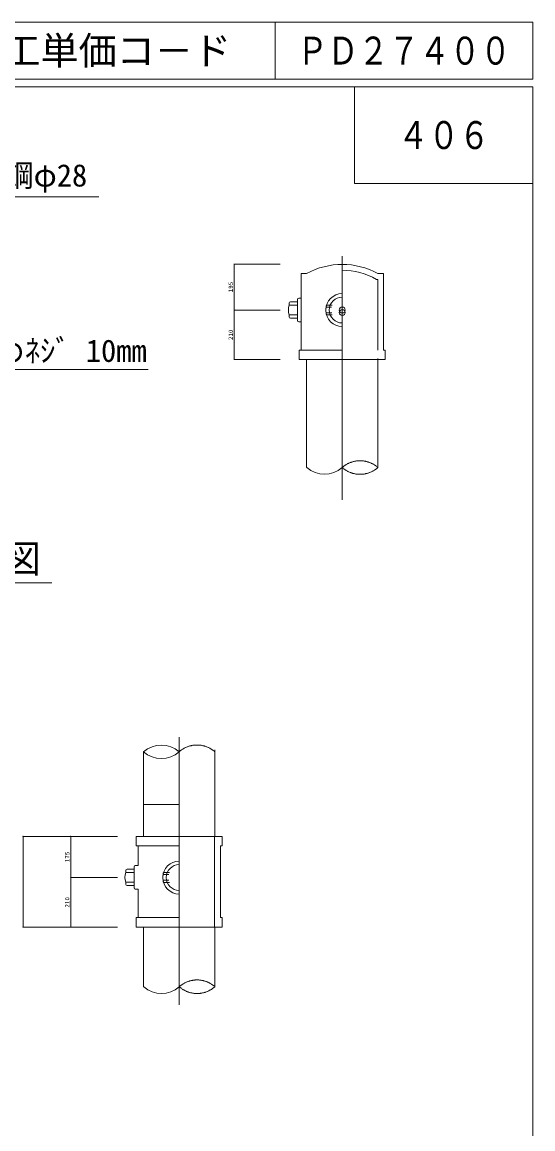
# Model space of a CAD drawing. Units: millimetres at full size, sheet at 1:50. Extents: x 449 to 14140, y 6261 to 15594.
# Drawn here: x 11972 to 14140, y 10897 to 15594 of the extents above; entities that cross this region are included whole.
import ezdxf
from ezdxf.enums import TextEntityAlignment as Align

# ---------------------------------------------------------------- set-up
doc = ezdxf.new("R2010")
doc.units = ezdxf.units.MM
doc.header["$LTSCALE"] = 50
doc.header["$PDMODE"] = 32
doc.header["$PDSIZE"] = 25
doc.linetypes.add('USER1', pattern=[150, 112.5, -37.5])
for name, color, linetype, lineweight in [('0_2', 7, 'Continuous', 13), ('寸法', 1, 'Continuous', 13), ('本', 7, 'Continuous', 13)]:
    doc.layers.add(name, color=color, linetype=linetype, lineweight=lineweight)
doc.styles.add('ＭＳ ゴシック', font='')
doc.styles.get('ＭＳ ゴシック').set_extended_font_data('MS Gothic')

# ---------------------------------------------------------------- blocks, each defined once
blk = doc.blocks.new('filled_dot')
at = {"color": 0, "linetype": 'Continuous', "lineweight": -2, "const_width": 1.25}
blk.add_lwpolyline([(-0.625, 0, 1), (0.625, 0, 1)], format="xyb", close=True, dxfattribs=at)

msp = doc.modelspace()

# ---------------------------------------------------------------- linework, layer by layer
at = {"layer": '0_2'}
for p in [(13330.74, 14372.38), (13330.74, 14372.38), (13330.74, 14361.7), (13330.74, 14361.7)]:
    msp.add_point(p, dxfattribs=at)
at = {"layer": '寸法'}
for p, q in [((12872.15, 14567.39), (12872.15, 14372.38)), ((13066.5, 14567.39), (12872.15, 14567.39)), ((13066.5, 14372.38), (12872.15, 14372.38)), ((12872.15, 14372.38), (12872.15, 14162.38)), ((13066.5, 14372.38), (12872.15, 14372.38)), ((13066.5, 14162.38), (12872.15, 14162.38)), ((11975.43, 12138.63), (11975.43, 11753.62)), ((12376.15, 12138.63), (11975.43, 12138.63)), ((12177.8, 12138.63), (12177.8, 11963.62)), ((12376.15, 12138.63), (12177.8, 12138.63)), ((12376.15, 11963.62), (12177.8, 11963.62)), ((12177.8, 11963.62), (12177.8, 11753.62)), ((12376.15, 11963.62), (12177.8, 11963.62)), ((12376.15, 11753.62), (11975.43, 11753.62)), ((12376.15, 11753.62), (12177.8, 11753.62))]:
    msp.add_line(p, q, dxfattribs=at)
at = {"layer": '寸法', "color": 3}
msp.add_line((11234.2, 13215.03), (12097.52, 13215.03), dxfattribs=at)
at = {"layer": '寸法'}
for points in [[(11076.92, 14444.73), (11082.22, 14450.04), (11484.88, 14852.7), (12296.91, 14852.7)], [(10954.42, 14362.03), (10959.73, 14356.73), (11196.75, 14119.71), (12507.1, 14119.71)]]:
    msp.add_lwpolyline(points, dxfattribs=at)
at = {"layer": '本'}
for p, q in [((11539.39, 15594.26), (14139.95, 15594.26)), ((13045.39, 15594.26), (13045.39, 15352.38)), ((14139.95, 15594.26), (14139.95, 15352.38)), ((11539.39, 15352.38), (14139.95, 15352.38)), ((13383.21, 15319.95), (13383.21, 14909.95)), ((14139.95, 14909.95), (13383.21, 14909.95)), ((13330.74, 14601.33), (13330.74, 13566.73)), ((13155.73, 14527.39), (13155.73, 14202.38)), ((13155.73, 14527.39), (13179.48, 14527.39)), ((13481.99, 14527.39), (13505.75, 14527.39)), ((13505.75, 14527.39), (13505.75, 14202.38)), ((13475.46, 14502.39), (13481.76, 14502.39)), ((13481.76, 14502.39), (13481.76, 14202.38)), ((13145.73, 14422.38), (13155.73, 14422.38)), ((13105.73, 14392.38), (13105.73, 14402.38)), ((13105.73, 14392.38), (13140.73, 14392.38)), ((13110.73, 14407.38), (13140.73, 14407.38)), ((13140.73, 14327.38), (13140.73, 14417.38)), ((13262.38, 14384.38), (13262.38, 14390.38)), ((13262.38, 14384.38), (13285.46, 14384.38)), ((13265.38, 14393.38), (13287.58, 14393.38)), ((13105.73, 14352.38), (13140.73, 14352.38)), ((13105.73, 14342.38), (13105.73, 14352.38)), ((13110.73, 14337.38), (13140.73, 14337.38)), ((13262.38, 14360.38), (13285.76, 14360.38)), ((13262.38, 14354.38), (13262.38, 14360.38)), ((13265.38, 14351.38), (13288.14, 14351.38)), ((13145.73, 14322.38), (13155.73, 14322.38)), ((13148.23, 14202.38), (13330.74, 14202.38)), ((13148.23, 14202.38), (13148.23, 14162.37)), ((13505.75, 14202.38), (13513.25, 14202.38)), ((13513.25, 14202.38), (13513.25, 14162.37)), ((13148.23, 14162.38), (13513.25, 14162.38)), ((13148.23, 14162.37), (13513.25, 14162.37)), ((13179.48, 14162.14), (13179.48, 13703.92)), ((12638.62, 12560.05), (12638.62, 11423.96)), ((12487.36, 12497.43), (12487.36, 12138.63)), ((12456.11, 12138.63), (12821.13, 12138.63)), ((12456.11, 12138.63), (12456.11, 12098.63)), ((12788.62, 12138.63), (12788.62, 11753.62)), ((12821.13, 12138.63), (12821.13, 12098.63)), ((12456.11, 12098.63), (12638.62, 12098.63)), ((12463.62, 12098.12), (12463.62, 12014.65)), ((12813.63, 12098.63), (12813.63, 11793.62)), ((12813.63, 12098.63), (12821.13, 12098.63)), ((12411.98, 11984.64), (12411.98, 11994.64)), ((12411.98, 11984.64), (12446.98, 11984.64)), ((12416.98, 11999.65), (12446.98, 11999.65)), ((12446.98, 11919.64), (12446.98, 12009.65)), ((12451.98, 12014.65), (12463.62, 12014.65)), ((12570.26, 11976.05), (12570.26, 11982.05)), ((12573.27, 11985.05), (12597.31, 11985.05)), ((12411.98, 11944.64), (12446.98, 11944.64)), ((12411.98, 11934.64), (12411.98, 11944.64)), ((12570.26, 11976.05), (12595.06, 11976.05)), ((12570.26, 11952.05), (12594.91, 11952.05)), ((12570.26, 11946.05), (12570.26, 11952.05)), ((12573.27, 11943.05), (12597.04, 11943.05)), ((12416.98, 11929.64), (12446.98, 11929.64)), ((12451.98, 11914.64), (12463.62, 11914.64)), ((12463.62, 11914.64), (12463.62, 11793.62)), ((12456.11, 11793.62), (12638.62, 11793.62)), ((12456.11, 11793.62), (12456.11, 11753.62)), ((12813.63, 11793.62), (12821.13, 11793.62)), ((12821.13, 11793.62), (12821.13, 11753.62)), ((12456.11, 11753.62), (12821.13, 11753.62)), ((12487.36, 11753.42), (12487.36, 11500.44))]:
    msp.add_line(p, q, dxfattribs=at)
at = {"layer": '本', "linetype": 'USER1'}
for p, q in [((13481.76, 14167.14), (13481.76, 13703.92)), ((12789.64, 12505.28), (12789.64, 12138.63)), ((12486.26, 12274.12), (12638.62, 12274.12)), ((12789.88, 11753.62), (12789.88, 11500.44))]:
    msp.add_line(p, q, dxfattribs=at)
at = {"layer": '本', "color": 6}
msp.add_lwpolyline([(14139.95, 15319.95), (449.31, 15319.95), (449.31, 6260.88), (14139.95, 6260.88)], close=True, dxfattribs=at)
at = {"layer": '本'}
for centre, radius, start, end in [((13330.74, 14250.78), 315.26, 61.32912, 118.67085), ((13330.74, 14250.78), 290.26, 60.0923, 90), ((13145.73, 14417.38), 5, 90, 180), ((13330.74, 14372.38), 70, 90, 270), ((13330.74, 14372.38), 55, 90, 270), ((13157.45, 14372.38), 55.45, 158.85914, 201.14085), ((13110.73, 14402.38), 5, 90, 180), ((13305.26, 14372.38), 44.53, 164.36453, 195.63546), ((13265.38, 14390.38), 3, 90, 180), ((13110.73, 14342.38), 5, 180, 270), ((13145.73, 14327.38), 5, 180, 270), ((13265.38, 14354.38), 3, 180, 270), ((13255.23, 13788.35), 113.27, 228.19, 311.80999), ((12562.87, 12413.01), 113.27, 48.19, 131.80999), ((12562.87, 12581.85), 113.27, 228.19, 311.80999), ((12638.62, 11963.62), 70, 90, 270), ((12463.7, 11964.64), 55.45, 158.85914, 201.14085), ((12416.98, 11994.64), 5, 90, 180), ((12451.98, 12009.65), 5, 90, 180), ((12573.27, 11982.05), 3, 90, 180), ((12638.62, 11963.62), 55, 90, 270), ((12416.98, 11934.64), 5, 180, 270), ((12613.14, 11964.05), 44.53, 164.36453, 195.63546), ((12573.27, 11946.05), 3, 180, 270), ((12451.98, 11919.64), 5, 180, 270), ((12563.34, 11584.87), 113.27, 228.19, 311.80999)]:
    msp.add_arc(centre, radius, start, end, dxfattribs=at)
at = {"layer": '本', "linetype": 'USER1'}
for centre, start, end in [((13406.25, 13619.5), 48.19, 131.80999), ((13406.25, 13788.35), 228.19, 311.80999), ((12713.9, 12413.01), 48.19, 131.80999), ((12714.37, 11416.03), 48.19, 131.80999), ((12714.37, 11584.87), 228.19, 311.80999)]:
    msp.add_arc(centre, 113.27, start, end, dxfattribs=at)

# ---------------------------------------------------------------- block references
at = {"layer": '寸法', "xscale": 2, "yscale": 2}
for p, rotation in [((12872.15, 14567.39), 270), ((12872.15, 14372.38), 90), ((12872.15, 14372.38), 270), ((12872.15, 14162.38), 90), ((11975.43, 12138.63), 270), ((12177.8, 12138.63), 270), ((12177.8, 11963.62), 90), ((12177.8, 11963.62), 270), ((11975.43, 11753.62), 90), ((12177.8, 11753.62), 90)]:
    msp.add_blockref('filled_dot', p, dxfattribs=dict(at, rotation=rotation))

# ---------------------------------------------------------------- texts
at = {"layer": '寸法', "color": 3, "style": 'ＭＳ ゴシック'}
for s, height, p in [('磨き丸鋼φ28', 94.94, (11502.53, 14868.04)), ('六角穴付止めﾈｼﾞ 10mm', 94.94, (11206.17, 14123.85)), ('Ａ部詳細図\u3000', 118.7, (11242.46, 13222.47))]:
    msp.add_text(s, height=height, dxfattribs=at).set_placement(p, align=Align.BOTTOM_LEFT)
at = {"layer": '寸法', "style": 'ＭＳ ゴシック'}
for s, p in [('195', (12857.15, 14469.88)), ('210', (12857.15, 14267.38)), ('175', (12162.8, 12051.13)), ('210', (12162.8, 11858.62))]:
    msp.add_text(s, height=18.99, rotation=90, dxfattribs=at).set_placement(p, align=Align.MIDDLE_CENTER)
at = {"layer": '本', "style": 'ＭＳ ゴシック'}
msp.add_text('施工単価コ－ド', height=118.7, dxfattribs=at).set_placement((12292.39, 15473.32), align=Align.MIDDLE_CENTER)
at = {"layer": '本', "style": 'ＭＳ ゴシック', "width": 0.8}
for s, p in [('ＰＤ２７４００', (13592.67, 15473.32)), ('４０６', (13761.58, 15114.95))]:
    msp.add_text(s, height=118.7, dxfattribs=at).set_placement(p, align=Align.MIDDLE_CENTER)

doc.saveas('drawing.dxf')
